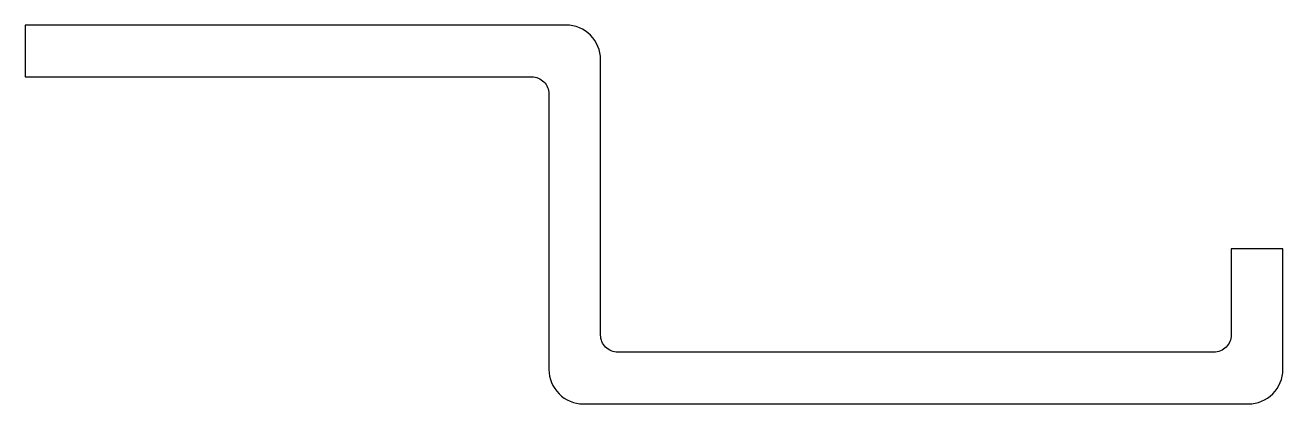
# Model space of a CAD drawing. Extents: x -650 to -613.5, y 86 to 97.
import ezdxf

# ---------------------------------------------------------------- set-up
doc = ezdxf.new("R2010")
doc.units = 0
doc.layers.add('ANA', color=220, linetype='CONTINUOUS')

msp = doc.modelspace()

# ---------------------------------------------------------------- linework, layer by layer
at = {"layer": 'ANA', "color": 0}
msp.add_lwpolyline([(-614.549, 86.036, 0.414214), (-613.549, 87.036), (-613.549, 90.536), (-615.049, 90.536), (-615.049, 88.036, -0.414214), (-615.549, 87.536), (-632.849, 87.536, -0.414214), (-633.349, 88.036), (-633.349, 96.036, 0.414214), (-634.349, 97.036), (-650.049, 97.036), (-650.049, 95.536), (-635.349, 95.536, -0.414214), (-634.849, 95.036), (-634.849, 87.036, 0.414214), (-633.849, 86.036)], format="xyb", close=True, dxfattribs=at)

doc.saveas('drawing.dxf')
